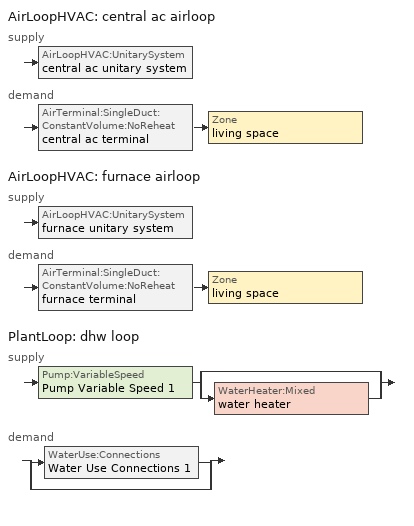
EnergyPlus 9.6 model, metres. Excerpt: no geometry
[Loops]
AirLoopHVAC 'central ac airloop'
 supply: AirLoopHVAC:UnitarySystem 'central ac unitary system'
 demand: AirTerminal:SingleDuct:ConstantVolume:NoReheat 'central ac terminal' > Zone 'living space'
AirLoopHVAC 'furnace airloop'
 supply: AirLoopHVAC:UnitarySystem 'furnace unitary system'
 demand: AirTerminal:SingleDuct:ConstantVolume:NoReheat 'furnace terminal' > Zone 'living space'
PlantLoop 'dhw loop'
 supply: Pump:VariableSpeed 'Pump Variable Speed 1' > split
  | bypass
  | WaterHeater:Mixed 'water heater'
 demand: split
  | WaterUse:Connections 'Water Use Connections 1'
  | bypass
[ZoneControl:Thermostat]
living space Thermostat: Zone or ZoneList=living space; Control Type Schedule=living space Thermostat Schedule; Control 1=living space temperature setpoint; Temperature Difference Between Cutout And Setpoint {deltaC}=0
[ThermostatSetpoint:DualSetpoint]
living space temperature setpoint: Heating Setpoint Temperature Schedule=heating setpoint; Cooling Setpoint Temperature Schedule=cooling setpoint
[AirTerminal:SingleDuct:ConstantVolume:NoReheat] Availability Schedule=Always On Discrete
Name | Maximum Air Flow Rate {m3/s}
central ac terminal | 0.250132
furnace terminal | 0.216624
[Zone equipment]
living space: central ac terminal, furnace terminal
[AirLoopHVAC] Design Return Air Flow Fraction of Supply Air Flow=1
Name | Design Supply Air Flow Rate {m3/s}
central ac airloop | 0.250132
furnace airloop | 0.216624
[Sizing:System] Type of Load to Size On=Sensible; Design Outdoor Air Flow Rate {m3/s}=Autosize; Central Heating Maximum System Air Flow Ratio=0.3; Preheat Design Temperature {C}=7; Preheat Design Humidity Ratio {kgWater/kgDryAir}=0.008; Precool Design Temperature {C}=12.8; Precool Design Humidity Ratio {kgWater/kgDryAir}=0.008; Central Cooling Design Supply Air Temperature {C}=12.8; Central Heating Design Supply Air Temperature {C}=16.7; Type of Zone Sum to Use=NonCoincident; 100% Outdoor Air in Cooling=Yes; 100% Outdoor Air in Heating=Yes; Central Cooling Design Supply Air Humidity Ratio {kgWater/kgDryAir}=0.0085; Central Heating Design Supply Air Humidity Ratio {kgWater/kgDryAir}=0.008; Cooling Supply Air Flow Rate Method=DesignDay; Cooling Supply Air Flow Rate {m3/s}=0; Cooling Supply Air Flow Rate Per Floor Area {m3/s-m2}=0.00996765; Cooling Fraction of Autosized Cooling Supply Air Flow Rate=1; Cooling Supply Air Flow Rate Per Unit Cooling Capacity {m3/s-W}=3.94755e-05; Heating Supply Air Flow Rate Method=DesignDay; Heating Supply Air Flow Rate {m3/s}=0; Heating Supply Air Flow Rate Per Floor Area {m3/s-m2}=0.00996765; Heating Fraction of Autosized Heating Supply Air Flow Rate=1; Heating Fraction of Autosized Cooling Supply Air Flow Rate=1; Heating Supply Air Flow Rate Per Unit Heating Capacity {m3/s-W}=3.15882e-05; System Outdoor Air Method=ZoneSum; Zone Maximum Outdoor Air Fraction=1; Cooling Design Capacity Method=CoolingDesignCapacity; Cooling Design Capacity {W}=Autosize; Cooling Design Capacity Per Floor Area {W/m2}=234.7; Fraction of Autosized Cooling Design Capacity=1; Heating Design Capacity Method=HeatingDesignCapacity; Heating Design Capacity {W}=Autosize; Heating Design Capacity Per Floor Area {W/m2}=157; Fraction of Autosized Heating Design Capacity=1; Central Cooling Capacity Control Method=OnOff; Occupant Diversity=Autosize
central ac airloop; furnace airloop
[AvailabilityManager:Scheduled] Schedule=Always On Discrete
central ac airloop Availability Manager; furnace airloop Availability Manager
[AirLoopHVAC:UnitarySystem] Control Type=Load; Controlling Zone or Thermostat Location=living space; Dehumidification Control Type=None; Availability Schedule=Always On Discrete; Fan Placement=BlowThrough; DX Heating Coil Sizing Ratio=1; Use DOAS DX Cooling Coil=No; Minimum Supply Air Temperature {C}=2; Latent Load Control=SensibleOnlyLoadControl; Cooling Supply Air Flow Rate Method=SupplyAirFlowRate; Heating Supply Air Flow Rate Method=SupplyAirFlowRate; No Load Supply Air Flow Rate {m3/s}=0; Maximum Supply Air Temperature {C}=48.8889; Maximum Outdoor Dry-Bulb Temperature for Supplemental Heater Operation {C}=21; Maximum Cycling Rate {cycles/hr}=2.5; Heat Pump Time Constant {s}=60; Fraction of On-Cycle Power Use=0.01; Heat Pump Fan Delay Time {s}=60; Ancillary On-Cycle Electric Power {W}=0; Ancillary Off-Cycle Electric Power {W}=0
Name | Supply Fan | Supply Air Fan Operating Mode Schedule | Cooling Coil | Cooling Supply Air Flow Rate {m3/s} | Heating Supply Air Flow Rate {m3/s} | Heating Coil
central ac unitary system | central ac supply fan | central ac auto fan schedule | central ac clg coil | 0.250132 | 0
furnace unitary system | furnace supply fan | furnace auto fan schedule |  | 0 | 0.216624 | furnace htg coil
[Fan:SystemModel] Availability Schedule=Always On Discrete; Speed Control Method=Discrete; Electric Power Minimum Flow Rate Fraction=0.2; Design Pressure Rise {Pa}=500; Motor Efficiency=1; Motor In Air Stream Fraction=1; Design Electric Power Consumption {W}=Autosize; Design Power Sizing Method=PowerPerFlow; Electric Power Per Unit Flow Rate {W/(m3/s)}=1228.95; Electric Power Per Unit Flow Rate Per Unit Pressure {W/((m3/s)-Pa)}=1.66667; Fan Total Efficiency=0.7; Motor Loss Radiative Fraction=0; Number of Speeds=1; Speed Flow Fraction 1=1; Speed Electric Power Fraction 1=1
Name | Design Maximum Air Flow Rate {m3/s}
central ac supply fan | 0.250132
furnace supply fan | 0.216624
[Coil:Cooling:DX:SingleSpeed]
central ac clg coil: Availability Schedule=Always On Discrete; Gross Rated Total Cooling Capacity {W}=4981.92; Gross Rated Sensible Heat Ratio=0.740612; Gross Rated Cooling COP {W/W}=4.03878; Rated Air Flow Rate {m3/s}=0.263544; Rated Evaporator Fan Power Per Volume Flow Rate {W/(m3/s)}=773.3; Total Cooling Capacity Function of Temperature Curve=Cool-CAP-fT1; Total Cooling Capacity Function of Flow Fraction Curve=Cool-CAP-fFF1; Energy Input Ratio Function of Temperature Curve=Cool-EIR-fT1; Energy Input Ratio Function of Flow Fraction Curve=Cool-EIR-fFF1; Part Load Fraction Correlation Curve=Cool-PLF-fPLR1; Minimum Outdoor Dry-Bulb Temperature for Compressor Operation {C}=-25; Nominal Time for Condensate Removal to Begin {s}=1000; Ratio of Initial Moisture Evaporation Rate and Steady State Latent Capacity=1.5; Maximum Cycling Rate {cycles/hr}=3; Latent Capacity Time Constant {s}=45; Condenser Type=AirCooled; Evaporative Condenser Effectiveness=0; Evaporative Condenser Air Flow Rate {m3/s}=Autosize; Evaporative Condenser Pump Rated Power Consumption {W}=Autosize; Crankcase Heater Capacity {W}=50; Maximum Outdoor Dry-Bulb Temperature for Crankcase Heater Operation {C}=10; Basin Heater Capacity {W/K}=0; Basin Heater Setpoint Temperature {C}=10
[Coil:Heating:Fuel]
furnace htg coil: Availability Schedule=Always On Discrete; Fuel Type=NaturalGas; Burner Efficiency=0.78; Nominal Capacity {W}=8129.5; Parasitic Electric Load {W}=0; Parasitic Fuel Load {W}=0
[PlantLoop]
dhw loop: Fluid Type=Water; Plant Equipment Operation Scheme=dhw loop Operation Schemes; Maximum Loop Temperature {C}=100; Minimum Loop Temperature {C}=0; Maximum Loop Flow Rate {m3/s}=0.01; Minimum Loop Flow Rate {m3/s}=0; Plant Loop Volume {m3}=0.003; Load Distribution Scheme=Optimal; Plant Loop Demand Calculation Scheme=SingleSetpoint
[Sizing:Plant]
dhw loop: Loop Type=Heating; Design Loop Exit Temperature {C}=52.6667; Loop Design Temperature Difference {deltaC}=5.55556; Sizing Option=NonCoincident; Zone Timesteps in Averaging Window=1; Coincident Sizing Factor Mode=None
[Pump:VariableSpeed]
Pump Variable Speed 1: Design Maximum Flow Rate {m3/s}=0.01; Design Pump Head {Pa}=1; Design Power Consumption {W}=0; Motor Efficiency=1; Fraction of Motor Inefficiencies to Fluid Stream=0; Coefficient 1 of the Part Load Performance Curve=0; Coefficient 2 of the Part Load Performance Curve=1; Coefficient 3 of the Part Load Performance Curve=0; Coefficient 4 of the Part Load Performance Curve=0; Design Minimum Flow Rate {m3/s}=0; Pump Control Type=Intermittent; Skin Loss Radiative Fraction=0.5; Design Power Sizing Method=PowerPerFlowPerPressure; Design Electric Power per Unit Flow Rate {W/(m3/s)}=348701.1; Design Shaft Power per Unit Flow Rate per Unit Head {W/((m3/s)-Pa)}=1.28205; Design Minimum Flow Rate Fraction=0
[WaterHeater:Mixed]
water heater: Tank Volume {m3}=0.136275; Setpoint Temperature Schedule=WH Setpoint Temp; Deadband Temperature Difference {deltaC}=2; Maximum Temperature Limit {C}=99; Heater Control Type=Cycle; Heater Maximum Capacity {W}=5500.06; Heater Minimum Capacity {W}=0; Heater Ignition Minimum Flow Rate {m3/s}=0; Heater Ignition Delay {s}=0; Heater Fuel Type=Electricity; Heater Thermal Efficiency=1; Off Cycle Parasitic Fuel Consumption Rate {W}=0; Off Cycle Parasitic Fuel Type=Electricity; Off Cycle Parasitic Heat Fraction to Tank=0; On Cycle Parasitic Fuel Consumption Rate {W}=0; On Cycle Parasitic Fuel Type=Electricity; On Cycle Parasitic Heat Fraction to Tank=0; Ambient Temperature Indicator=Zone; Ambient Temperature Zone=living space; Off Cycle Loss Coefficient to Ambient Temperature {W/K}=1.16351; Off Cycle Loss Fraction to Zone=1; On Cycle Loss Coefficient to Ambient Temperature {W/K}=1.16351; On Cycle Loss Fraction to Zone=1; Use Side Effectiveness=1; Source Side Effectiveness=1; Use Side Design Flow Rate {m3/s}=Autosize; Source Side Design Flow Rate {m3/s}=Autosize; Indirect Water Heating Recovery Time {hr}=1.5; Source Side Flow Control Mode=IndirectHeatPrimarySetpoint
[WaterHeater:Sizing]
water heater: Design Mode=PeakDraw; Time Storage Can Meet Peak Draw {hr}=0.538503; Time for Tank Recovery {hr}=0; Nominal Tank Volume for Autosizing Plant Connections {m3}=1
[SetpointManager:Scheduled]
Setpoint Manager Scheduled 1: Control Variable=Temperature; Schedule=dhw temp
[WaterUse:Connections]
Water Use Connections 1: Drain Water Heat Exchanger Type=None; Drain Water Heat Exchanger Destination=Plant; Water Use Equipment Name 1=dhw fixtures; Water Use Equipment Name 2=dhw distribution waste; Water Use Equipment Name 3=clothes washer; Water Use Equipment Name 4=dishwasher
[WaterUse:Equipment]
Name | Peak Flow Rate {m3/s} | Flow Rate Fraction Schedule | Target Temperature Schedule
dhw fixtures | 4.0719e-06 | dhw fixtures | mixed water temperature schedule
dhw distribution waste | 1.43499e-06 | dhw fixtures | mixed water temperature schedule
clothes washer | 4.0742e-07 | clothes washer
dishwasher | 5.5308e-07 | dishwasher
[PlantEquipmentOperationSchemes]
dhw loop Operation Schemes: Control Scheme Object Type 1=PlantEquipmentOperation:HeatingLoad; Control Scheme Name 1=dhw loop Heating Operation Scheme; Control Scheme Schedule Name 1=Always On Discrete
[PlantEquipmentOperation:HeatingLoad]
dhw loop Heating Operation Scheme: Load Range Lower Limit 1 {W}=0; Load Range Upper Limit 1 {W}=1000000000; Range Equipment List Name 1=dhw loop Heating Equipment List
[PlantEquipmentList]
dhw loop Heating Equipment List: WaterHeater:Mixed, water heater
[EnergyManagementSystem:GlobalVariable]
central_ac_airloop_Fan_RTF
furnace_airloop_Fan_RTF
[EnergyManagementSystem:InternalVariable] Internal Data Type=Fan Maximum Mass Flow Rate
Name | Internal Data Index Key
central_ac_airloop_max_sup_fan_mfr | central ac supply fan
furnace_airloop_max_sup_fan_mfr | furnace supply fan
[EnergyManagementSystem:Sensor]
Name | Output:Variable or Output:Meter Index Key | Output:Variable or Output:Meter
airflow_tin_s; central_ac_unitary_system_IQ_tin_s | living space | Zone Mean Air Temperature
airflow_tt_s; central_ac_unitary_system_IQ_tt_s | living space | Zone Outdoor Air Drybulb Temperature
airflow_win_s | living space | Zone Air Humidity Ratio
central_ac_airloop_Fan_RTF_s | central ac supply fan | Fan Runtime Fraction
central_ac_clg_coil_s | central ac clg coil | Cooling Coil Electricity Energy
central_ac_supply_fan_s | central ac supply fan | Fan Electricity Energy
clg_load_liv |  | Cooling:EnergyTransfer:Zone:LIVING SPACE
clg_load_tot |  | Cooling:EnergyTransfer
clg_sp_s | cooling setpoint | Schedule Value
cool_season | cooling season schedule | Schedule Value
fixedwindow_shading_coefficient | trans schedule winter=0.85 summer=0.7 | Schedule Value
furnace_airloop_Fan_RTF_s | furnace supply fan | Fan Runtime Fraction
furnace_htg_coil_s | furnace htg coil | Heating Coil NaturalGas Energy
furnace_supply_fan_s | furnace supply fan | Fan Electricity Energy
htg_load_liv |  | Heating:EnergyTransfer:Zone:LIVING SPACE
htg_load_tot |  | Heating:EnergyTransfer
htg_sp_s | heating setpoint | Schedule Value
natural_vent_avail_s | natural vent avail schedule | Schedule Value
out_pb_s |  | Site Outdoor Air Barometric Pressure
out_wt_s |  | Site Outdoor Air Humidity Ratio
site_vw_s |  | Site Wind Speed
water_heater_EC_adjustment_energy_consumption | water heater EC adjustment | Other Equipment Electricity Energy
water_heater_energy | water heater | Water Heater Electricity Rate
water_heater_off_cycle_parasitic | water heater | Water Heater Off Cycle Parasitic Electricity Rate
water_heater_on_cycle_parasitic | water heater | Water Heater On Cycle Parasitic Electricity Rate
[EnergyManagementSystem:Actuator]
Name | Actuated Component Unique | Actuated Component Type | Actuated Component Control Type
central_ac_unitary_system_IQ_cap_act_clg | Cool-CAP-fFF1 | Curve | Curve Result
central_ac_unitary_system_IQ_eir_pow_act_clg | Cool-EIR-fFF1 | Curve | Curve Result
fixedwindow0_actuator | WindowAreaNorth | Surface | View Factor To Ground
fixedwindow1_actuator | WindowAreaSouth | Surface | View Factor To Ground
fixedwindow2_actuator | WindowAreaEast | Surface | View Factor To Ground
fixedwindow3_actuator | WindowAreaWest | Surface | View Factor To Ground
infil_flow_act | infil flow | Zone Infiltration | Air Exchange Flow Rate
mech_vent_house_fan_cfis_act | mech vent house fan cfis | ElectricEquipment | Electricity Rate
mech_vent_house_fan_latent_load_equip_act | mech vent house fan latent load equip | OtherEquipment | Power Level
mech_vent_house_fan_sensible_load_equip_act | mech vent house fan sensible load equip | OtherEquipment | Power Level
natural_vent_flow_act | natural vent flow | Zone Infiltration | Air Exchange Flow Rate
water_heater_ec_adj_act | water heater EC adjustment | OtherEquipment | Power Level
whole_house_fan_act | whole house fan | ElectricEquipment | Electricity Rate
whole_house_fan_flow_act | whole house fan flow | Zone Infiltration | Air Exchange Flow Rate
whole_house_fan_mix_act | whole house fan mix | ZoneMixing | Air Exchange Flow Rate
[EnergyManagementSystem:Program]
central_ac_supply_fan_disaggregate_program: Set central_ac_supply_fan_clg = 0; If central_ac_clg_coil_s > 0; Set central_ac_supply_fan_clg = central_ac_supply_fan_s; EndIf
central_ac_unitary_system_IQ_program: Set F_CH = -0.25; Set a1_AF_Qgr_clg = 0.718664047; Set a2_AF_Qgr_clg = 0.41797409; Set a3_AF_Qgr_clg = -0.136638137; Set a1_AF_EIR_clg = 1.143487507; Set a2_AF_EIR_clg = -0.13943972; Set a3_AF_EIR_clg = -0.004047787; Set a1_CH_Qgr_clg = -0.946; Set a2_CH_Qgr_clg = 0.0493; Set a3_CH_Qgr_clg = -0.00118; Set a4_CH_Qgr_clg = -1.15; Set a1_CH_P_clg = -0.313; Set a2_CH_P_clg = 0.0115; Set a3_CH_P_clg = 0.00266; Set a4_CH_P_clg = -0.116; Set q0_CH_clg = a1_CH_Qgr_clg; Set q1_CH_clg = a2_CH_Qgr_clg*central_ac_unitary_system_IQ_tin_s; Set q2_CH_clg = a3_CH_Qgr_clg*central_ac_unitary_system_IQ_tt_s; Set q3_CH_clg = a4_CH_Qgr_clg*F_CH; Set Y_CH_Q_clg = 1 + ((q0_CH_clg+(q1_CH_clg)+(q2_CH_clg)+(q3_CH_clg))*F_CH); Set p1_CH_clg = a1_CH_P_clg; Set p2_CH_clg = a2_CH_P_clg*central_ac_unitary_system_IQ_tin_s; Set p3_CH_clg = a3_CH_P_clg*central_ac_unitary_system_IQ_tt_s; Set p4_CH_clg = a4_CH_P_clg*F_CH; Set Y_CH_COP_clg = Y_CH_Q_clg/(1 + (p1_CH_clg+(p2_CH_clg)+(p3_CH_clg)+(p4_CH_clg))*F_CH); Set FF_CH = 1.182; Set FF_AF_clg = 1.0 + (-0.051); Set q_AF_CH_clg = (a1_AF_Qgr_clg) + ((a2_AF_Qgr_clg)*FF_CH) + ((a3_AF_Qgr_clg)*FF_CH*FF_CH); Set eir_AF_CH_clg = (a1_AF_EIR_clg) + ((a2_AF_EIR_clg)*FF_CH) + ((a3_AF_EIR_clg)*FF_CH*FF_CH); Set p_CH_Q_clg = Y_CH_Q_clg/q_AF_CH_clg; Set p_CH_COP_clg = Y_CH_COP_clg*eir_AF_CH_clg; Set FF_AF_comb_clg = FF_CH * FF_AF_clg; Set p_AF_Q_clg = (a1_AF_Qgr_clg) + ((a2_AF_Qgr_clg)*FF_AF_comb_clg) + ((a3_AF_Qgr_clg)*FF_AF_comb_clg*FF_AF_comb_clg); Set p_AF_COP_clg = 1.0 / ((a1_AF_EIR_clg) + ((a2_AF_EIR_clg)*FF_AF_comb_clg) + ((a3_AF_EIR_clg)*FF_AF_comb_clg*FF_AF_comb_clg)); Set FF_AF_nodef_clg = FF_AF_clg / (1 + (-0.25)); Set CAP_Cutler_Curve_Pre_clg = (a1_AF_Qgr_clg) + ((a2_AF_Qgr_clg)*FF_AF_nodef_clg) + ((a3_AF_Qgr_clg)*FF_AF_nodef_clg*FF_AF_nodef_clg); Set EIR_Cutler_Curve_Pre_clg = (a1_AF_EIR_clg) + ((a2_AF_EIR_clg)*FF_AF_nodef_clg) + ((a3_AF_EIR_clg)*FF_AF_nodef_clg*FF_AF_nodef_clg); Set CAP_Cutler_Curve_After_clg = p_CH_Q_clg * p_AF_Q_clg; Set EIR_Cutler_Curve_After_clg = (1.0 / (p_CH_COP_clg * p_AF_COP_clg)); Set CAP_IQ_adj_clg = CAP_Cutler_Curve_After_clg / CAP_Cutler_Curve_Pre_clg; Set EIR_IQ_adj_clg = EIR_Cutler_Curve_After_clg / EIR_Cutler_Curve_Pre_clg; Set CAP_c1_clg = 0.718664047; Set CAP_c2_clg = 0.41797409; Set CAP_c3_clg = -0.136638137; Set EIR_c1_clg = 1.143487507; Set EIR_c2_clg = -0.13943972; Set EIR_c3_clg = -0.004047787; Set cap_curve_v_pre_clg = (CAP_c1_clg) + ((CAP_c2_clg)*FF_AF_nodef_clg) + ((CAP_c3_clg)*FF_AF_nodef_clg*FF_AF_nodef_clg); Set eir_curve_v_pre_clg = (EIR_c1_clg) + ((EIR_c2_clg)*FF_AF_nodef_clg) + ((EIR_c3_clg)*FF_AF_nodef_clg*FF_AF_nodef_clg); Set central_ac_unitary_system_IQ_cap_act_clg = cap_curve_v_pre_clg * CAP_IQ_adj_clg; Set central_ac_unitary_system_IQ_eir_pow_act_clg = eir_curve_v_pre_clg * EIR_IQ_adj_clg; If central_ac_unitary_system_IQ_cap_act_clg < 0.0; Set central_ac_unitary_system_IQ_cap_act_clg = 1.0; EndIf; If central_ac_unitary_system_IQ_eir_pow_act_clg < 0.0; Set central_ac_unitary_system_IQ_eir_pow_act_clg = 1.0; EndIf
fixedwindow_view_factor_to_ground_program: Set fixedwindow0_actuator = 0.5*fixedwindow_shading_coefficient; Set fixedwindow1_actuator = 0.5*fixedwindow_shading_coefficient; Set fixedwindow2_actuator = 0.5*fixedwindow_shading_coefficient; Set fixedwindow3_actuator = 0.5*fixedwindow_shading_coefficient
furnace_supply_fan_disaggregate_program: Set furnace_supply_fan_primary_htg = 0; If furnace_htg_coil_s > 0; Set furnace_supply_fan_primary_htg = furnace_supply_fan_s; EndIf
infil_program: Set p_m = 0.14; Set p_s = 0.22; Set s_m = 270; Set s_s = 370; Set z_m = 9.99744; Set z_s = 5.1816; Set f_t = (((s_m/z_m)^p_m)*((z_s/s_s)^p_s)); Set Tdiff = airflow_tin_s-airflow_tt_s; Set dT = @Abs Tdiff; Set c = 0.0411; Set Cs = 0.0803; Set Cw = 0.09; Set n = 0.65; Set sft = (f_t*0.5); Set temp1 = ((c*Cw)*((sft*site_vw_s)^(2*n)))^2; Set Qinf = (((c*Cs*(dT^n))^2)+temp1)^0.5; Set Qinf = (@Max Qinf 0); Set mech_vent_house_fan_sensible_load_equip_act = 0.0; Set mech_vent_house_fan_latent_load_equip_act = 0.0; Set OASupInPb = out_pb_s; Set OASupInTemp = airflow_tt_s; Set OASupInW = out_wt_s; Set OASupRho = (@RhoAirFnPbTdbW OASupInPb OASupInTemp OASupInW); Set OASupCp = (@CpAirFnW OASupInW); Set OASupInEnth = (@HFnTdbW OASupInTemp OASupInW); Set ZoneTemp = airflow_tin_s; Set ZoneW = airflow_win_s; Set ZoneCp = (@CpAirFnW ZoneW); Set ZoneAirEnth = (@HFnTdbW ZoneTemp ZoneW); Set mech_vent_house_fan_cfis_act = 0.0; Set QWHV_cfis_oa = 0.0; Set Qrange = 0; Set Qbath = 0; Set Qdryer = 0; Set QWHV_sup = 0.0; Set QWHV_exh = 0.0; Set QWHV_bal_erv_hrv = 0.0283; Set Qexhaust = Qrange + Qbath + Qdryer + QWHV_exh + QWHV_bal_erv_hrv; Set Qsupply = QWHV_sup + QWHV_bal_erv_hrv + QWHV_cfis_oa; Set Qfan = (@Max Qexhaust Qsupply); If Qfan > 0; Set Qavg = ((Qexhaust + Qsupply) / 2.0); If ((@Abs (Qexhaust - Qavg)) / Qavg) <= 0.1; Set phi = 1; Else; Set phi = (Qinf / (Qinf + Qfan)); EndIf; Set Qinf_adj = phi * Qinf; Else; Set Qinf_adj = Qinf; EndIf; Set infil_flow_act = Qinf_adj; Set Qload = Qfan; Set Qload = Qload - 0.0; Set Effectiveness_Sens = 0.0; Set Effectiveness_Lat = 0.0; Set Fan_MFR = Qload * OASupRho; Set ZoneInEnth = OASupInEnth; Set ZoneInTemp = OASupInTemp; Set FanTotalToLv = Fan_MFR * (ZoneInEnth - ZoneAirEnth); Set FanSensToLv = Fan_MFR * ZoneCp * (ZoneInTemp - ZoneTemp); Set FanLatToLv = FanTotalToLv - FanSensToLv; Set mech_vent_house_fan_sensible_load_equip_act = mech_vent_house_fan_sensible_load_equip_act + FanSensToLv; Set mech_vent_house_fan_latent_load_equip_act = mech_vent_house_fan_latent_load_equip_act + FanLatToLv
natural_vent_program: Set Tin = airflow_tin_s; Set Tout = airflow_tt_s; Set Wout = out_wt_s; Set Pbar = out_pb_s; Set Phiout = (@RhFnTdbWPb Tout Wout Pbar); Set MaxHR = 0.0115; Set MaxRH = 0.7; Set Tnvsp = (htg_sp_s + clg_sp_s) / 2; Set NVavail = natural_vent_avail_s; Set ClgSsnAvail = cool_season; If (Wout < MaxHR) && (Phiout < MaxRH) && (Tin > Tout) && (Tin > Tnvsp) && (ClgSsnAvail > 0); Set WHF_Flow = 0; Set Adj = (Tin-Tnvsp)/(Tin-Tout); Set Adj = (@Min Adj 1); Set Adj = (@Max Adj 0); If (WHF_Flow > 0); Set natural_vent_flow_act = 0; Set whole_house_fan_flow_act = WHF_Flow*Adj; Set whole_house_fan_mix_act = WHF_Flow*Adj; Set WHF_W = 0; Set whole_house_fan_act = WHF_W*Adj; ElseIf (NVavail > 0); Set NVArea = 16133.913538560002; Set Cs = 0.00019046418327605956; Set Cw = 8.97707065726015e-05; Set Tdiff = Tin-Tout; Set dT = (@Abs Tdiff); Set Vwind = site_vw_s; Set SGNV = NVArea*Adj*((((Cs*dT)+(Cw*(Vwind^2)))^0.5)/1000); Set MaxNV = 3.2092426137600008; Set natural_vent_flow_act = (@Min SGNV MaxNV); Set whole_house_fan_flow_act = 0; Set whole_house_fan_mix_act = 0; Set whole_house_fan_act = 0; EndIf; Else; Set natural_vent_flow_act = 0; Set whole_house_fan_flow_act = 0; Set whole_house_fan_mix_act = 0; Set whole_house_fan_act = 0; EndIf
total_loads_program: Set loads_htg_tot = 0; Set loads_clg_tot = 0; If htg_load_liv > 0; Set loads_htg_tot = htg_load_tot - clg_load_tot; ElseIf clg_load_liv > 0; Set loads_clg_tot = clg_load_tot - htg_load_tot; EndIf
water_heater_EC_adj: Set dhw_e_cons = water_heater_energy + water_heater_on_cycle_parasitic + water_heater_off_cycle_parasitic; Set water_heater_ec_adj_act = -5.4270866578498556e-08 * dhw_e_cons
[EnergyManagementSystem:ProgramCallingManager]
central ac supply fan disaggregate program calling manager: EndOfSystemTimestepBeforeHVACReporting; central_ac_supply_fan_disaggregate_program
central ac unitary system IQ program manager: BeginTimestepBeforePredictor; central_ac_unitary_system_IQ_program
fixedwindow_view_factor_to_ground_program calling manager: BeginZoneTimestepAfterInitHeatBalance; fixedwindow_view_factor_to_ground_program
furnace supply fan disaggregate program calling manager: EndOfSystemTimestepBeforeHVACReporting; furnace_supply_fan_disaggregate_program
infil_program calling manager: BeginTimestepBeforePredictor; infil_program
natural_vent_program calling manager: BeginTimestepBeforePredictor; natural_vent_program
total_loads_program calling manager: EndOfZoneTimestepAfterZoneReporting; total_loads_program
water heater EC_adj ProgramManager: EndOfSystemTimestepBeforeHVACReporting; water_heater_EC_adj
[EnergyManagementSystem:OutputVariable] Type of Data in Variable=Summed; Units=J
Name | EMS Variable | Update Frequency | EMS Program or Subroutine
central ac supply fan clg disaggregate | central_ac_supply_fan_clg | SystemTimestep | central_ac_supply_fan_disaggregate_program
furnace supply fan htg primary disaggregate | furnace_supply_fan_primary_htg | SystemTimestep | furnace_supply_fan_disaggregate_program
water heater EC adjustment outvar | water_heater_EC_adjustment_energy_consumption | SystemTimestep | water_heater_EC_adj
loads_htg_tot_peakload_outvar; loads_htg_tot_annual_outvar | loads_htg_tot | ZoneTimestep | total_loads_program
loads_clg_tot_peakload_outvar; loads_clg_tot_annual_outvar | loads_clg_tot | ZoneTimestep | total_loads_program
[Schedule:Constant]
Name | Hourly Value
Always On Discrete | 1
central ac auto fan schedule; furnace auto fan schedule | 0
dhw temp; WH Setpoint Temp | 52.6667
mixed water temperature schedule | 40.5556
[Schedule:Day:Interval]
clothes washer allday1; clothes washer allday12: No, 01:00, 0.103525, 02:00, 0.0805193, 04:00, 0.046011, 05:00, 0.0805193, 06:00, 0.12653, 07:00, 0.253061, 08:00, 0.563635, 09:00, 0.839701, 10:00, 0.989237, 11:00, 0.966231, 12:00, 0.862707, 13:00, 0.770684, 14:00, 0.690165, 15:00, 0.563635, 16:00, 0.598143, 17:00, 0.575138, 21:00, 0.563635, 22:00, 0.540629, 23:00, 0.368088, 24:00, 0.195547
clothes washer allday2: No, 01:00, 0.102603, 02:00, 0.0798025, 04:00, 0.0456014, 05:00, 0.0798025, 06:00, 0.125404, 07:00, 0.250808, 08:00, 0.558617, 09:00, 0.832226, 10:00, 0.980431, 11:00, 0.95763, 12:00, 0.855027, 13:00, 0.763824, 14:00, 0.684021, 15:00, 0.558617, 16:00, 0.592818, 17:00, 0.570018, 21:00, 0.558617, 22:00, 0.535817, 23:00, 0.364811, 24:00, 0.193806
clothes washer allday3; clothes washer allday5: No, 01:00, 0.104651, 02:00, 0.0813953, 04:00, 0.0465116, 05:00, 0.0813953, 06:00, 0.127907, 07:00, 0.255814, 08:00, 0.569767, 09:00, 0.848837, 10:00, 1, 11:00, 0.976744, 12:00, 0.872093, 13:00, 0.77907, 14:00, 0.697674, 15:00, 0.569767, 16:00, 0.604651, 17:00, 0.581395, 21:00, 0.569767, 22:00, 0.546512, 23:00, 0.372093, 24:00, 0.197674
clothes washer allday4: No, 01:00, 0.104446, 02:00, 0.0812361, 04:00, 0.0464206, 05:00, 0.0812361, 06:00, 0.127657, 07:00, 0.255313, 08:00, 0.568652, 09:00, 0.847176, 10:00, 0.998043, 11:00, 0.974833, 12:00, 0.870386, 13:00, 0.777545, 14:00, 0.696309, 15:00, 0.568652, 16:00, 0.603468, 17:00, 0.580258, 21:00, 0.568652, 22:00, 0.545442, 23:00, 0.371365, 24:00, 0.197288
clothes washer allday6; clothes washer allday9: No, 01:00, 0.101989, 02:00, 0.0793246, 04:00, 0.0453284, 05:00, 0.0793246, 06:00, 0.124653, 07:00, 0.249306, 08:00, 0.555272, 09:00, 0.827243, 10:00, 0.97456, 11:00, 0.951896, 12:00, 0.849907, 13:00, 0.75925, 14:00, 0.679925, 15:00, 0.555272, 16:00, 0.589269, 17:00, 0.566604, 21:00, 0.555272, 22:00, 0.532608, 23:00, 0.362627, 24:00, 0.192646
clothes washer allday7: No, 01:00, 0.102296, 02:00, 0.0795636, 04:00, 0.0454649, 05:00, 0.0795636, 06:00, 0.125028, 07:00, 0.250057, 08:00, 0.556945, 09:00, 0.829734, 10:00, 0.977495, 11:00, 0.954763, 12:00, 0.852467, 13:00, 0.761537, 14:00, 0.681973, 15:00, 0.556945, 16:00, 0.591044, 17:00, 0.568311, 21:00, 0.556945, 22:00, 0.534212, 23:00, 0.363719, 24:00, 0.193226
clothes washer allday10: No, 01:00, 0.0987121, 02:00, 0.076776, 04:00, 0.043872, 05:00, 0.076776, 06:00, 0.120648, 07:00, 0.241296, 08:00, 0.537432, 09:00, 0.800664, 10:00, 0.943249, 11:00, 0.921313, 12:00, 0.8226, 13:00, 0.734856, 14:00, 0.65808, 15:00, 0.537432, 16:00, 0.570336, 17:00, 0.5484, 21:00, 0.537432, 22:00, 0.515496, 23:00, 0.350976, 24:00, 0.186456
clothes washer allday11: No, 01:00, 0.0982001, 02:00, 0.0763778, 04:00, 0.0436445, 05:00, 0.0763778, 06:00, 0.120022, 07:00, 0.240045, 08:00, 0.534645, 09:00, 0.796512, 10:00, 0.938356, 11:00, 0.916534, 12:00, 0.818334, 13:00, 0.731045, 14:00, 0.654667, 15:00, 0.534645, 16:00, 0.567378, 17:00, 0.545556, 21:00, 0.534645, 22:00, 0.512823, 23:00, 0.349156, 24:00, 0.185489
Schedule Day 6; Schedule Day 8; Schedule Day 11; Schedule Day 1; Schedule Day 2; cooling season schedule allday1; cooling season schedule allday11; Schedule Day 16; Schedule Day 3; Schedule Day 4: No, 24:00, 0
dishwasher allday1; dishwasher allday12: No, 01:00, 0.135135, 02:00, 0.0630631, 03:00, 0.045045, 05:00, 0.027027, 06:00, 0.0900901, 07:00, 0.18018, 08:00, 0.279279, 09:00, 0.522523, 10:00, 0.585586, 11:00, 0.504505, 12:00, 0.432432, 13:00, 0.369369, 14:00, 0.414414, 15:00, 0.324324, 17:00, 0.342342, 18:00, 0.441441, 19:00, 0.783784, 20:00, 1, 21:00, 0.810811, 22:00, 0.603604, 23:00, 0.396396, 24:00, 0.279279
dishwasher allday3; dishwasher allday5: No, 01:00, 0.122077, 02:00, 0.0569695, 03:00, 0.0406925, 05:00, 0.0244155, 06:00, 0.0813849, 07:00, 0.16277, 08:00, 0.252293, 09:00, 0.472033, 10:00, 0.529002, 11:00, 0.455756, 12:00, 0.390648, 13:00, 0.333678, 14:00, 0.374371, 15:00, 0.292986, 17:00, 0.309263, 18:00, 0.398786, 19:00, 0.708049, 20:00, 0.903373, 21:00, 0.732464, 22:00, 0.545279, 23:00, 0.358094, 24:00, 0.252293
dishwasher allday4: No, 01:00, 0.121585, 02:00, 0.0567395, 03:00, 0.0405282, 05:00, 0.0243169, 06:00, 0.0810564, 07:00, 0.162113, 08:00, 0.251275, 09:00, 0.470127, 10:00, 0.526867, 11:00, 0.453916, 12:00, 0.389071, 13:00, 0.332331, 14:00, 0.37286, 15:00, 0.291803, 17:00, 0.308014, 18:00, 0.397177, 19:00, 0.705191, 20:00, 0.899727, 21:00, 0.729508, 22:00, 0.543078, 23:00, 0.356648, 24:00, 0.251275
dishwasher allday6; dishwasher allday9: No, 01:00, 0.109636, 02:00, 0.0511633, 03:00, 0.0365452, 05:00, 0.0219271, 06:00, 0.0730904, 07:00, 0.146181, 08:00, 0.22658, 09:00, 0.423924, 10:00, 0.475088, 11:00, 0.409306, 12:00, 0.350834, 13:00, 0.299671, 14:00, 0.336216, 15:00, 0.263125, 17:00, 0.277744, 18:00, 0.358143, 19:00, 0.635887, 20:00, 0.811304, 21:00, 0.657814, 22:00, 0.489706, 23:00, 0.321598, 24:00, 0.22658
dishwasher allday7: No, 01:00, 0.110375, 02:00, 0.0515082, 03:00, 0.0367916, 05:00, 0.0220749, 06:00, 0.0735832, 07:00, 0.147166, 08:00, 0.228108, 09:00, 0.426782, 10:00, 0.478291, 11:00, 0.412066, 12:00, 0.353199, 13:00, 0.301691, 14:00, 0.338483, 15:00, 0.264899, 17:00, 0.279616, 18:00, 0.360557, 19:00, 0.640173, 20:00, 0.816773, 21:00, 0.662248, 22:00, 0.493007, 23:00, 0.323766, 24:00, 0.228108
dishwasher allday10: No, 01:00, 0.133657, 02:00, 0.0623732, 03:00, 0.0445523, 05:00, 0.0267314, 06:00, 0.0891046, 07:00, 0.178209, 08:00, 0.276224, 09:00, 0.516807, 10:00, 0.57918, 11:00, 0.498986, 12:00, 0.427702, 13:00, 0.365329, 14:00, 0.409881, 15:00, 0.320777, 17:00, 0.338597, 18:00, 0.436613, 19:00, 0.77521, 20:00, 0.989061, 21:00, 0.801941, 22:00, 0.597001, 23:00, 0.39206, 24:00, 0.276224
dhw fixtures allday1: No, 01:00, 0.137931, 02:00, 0.0689655, 03:00, 0.045977, 04:00, 0.0574713, 05:00, 0.114943, 06:00, 0.390805, 07:00, 0.896552, 08:00, 1, 09:00, 0.91954, 10:00, 0.770115, 11:00, 0.643678, 12:00, 0.54023, 13:00, 0.45977, 14:00, 0.402299, 15:00, 0.37931, 16:00, 0.356322, 17:00, 0.448276, 18:00, 0.586207, 20:00, 0.689655, 21:00, 0.632184, 22:00, 0.551724, 23:00, 0.436782, 24:00, 0.298851
heating setpoint allday1: No, 24:00, 20
cooling setpoint allday1: No, 24:00, 25.5556
cooling season schedule allday5; natural vent avail schedule day: No, 24:00, 1
trans schedule winter=0.85 summer=0.7 allday1; trans schedule winter=0.85 summer=0.7 allday11: No, 24:00, 0.85
trans schedule winter=0.85 summer=0.7 allday5: No, 24:00, 0.7
[Schedule:Week:Daily]
clothes washer Week Rule - Jan1-Jan27: clothes washer allday1, clothes washer allday1, clothes washer allday1, clothes washer allday1, clothes washer allday1, clothes washer allday1, clothes washer allday1, Schedule Day 6, Schedule Day 6, Schedule Day 6, Schedule Day 6, Schedule Day 6
clothes washer Week Rule - Jan28-Feb3: clothes washer allday1, clothes washer allday1, clothes washer allday1, clothes washer allday1, clothes washer allday2, clothes washer allday2, clothes washer allday2, Schedule Day 6, Schedule Day 6, Schedule Day 6, Schedule Day 6, Schedule Day 6
clothes washer Week Rule - Feb4-Feb24: clothes washer allday2, clothes washer allday2, clothes washer allday2, clothes washer allday2, clothes washer allday2, clothes washer allday2, clothes washer allday2, Schedule Day 6, Schedule Day 6, Schedule Day 6, Schedule Day 6, Schedule Day 6
clothes washer Week Rule - Feb25-Mar3: clothes washer allday2, clothes washer allday2, clothes washer allday2, clothes washer allday2, clothes washer allday3, clothes washer allday3, clothes washer allday3, Schedule Day 6, Schedule Day 6, Schedule Day 6, Schedule Day 6, Schedule Day 6
clothes washer Week Rule - Mar4-Mar31: clothes washer allday3, clothes washer allday3, clothes washer allday3, clothes washer allday3, clothes washer allday3, clothes washer allday3, clothes washer allday3, Schedule Day 6, Schedule Day 6, Schedule Day 6, Schedule Day 6, Schedule Day 6
clothes washer Week Rule - Apr1-Apr28: clothes washer allday4, clothes washer allday4, clothes washer allday4, clothes washer allday4, clothes washer allday4, clothes washer allday4, clothes washer allday4, Schedule Day 6, Schedule Day 6, Schedule Day 6, Schedule Day 6, Schedule Day 6
clothes washer Week Rule - Apr29-May5: clothes washer allday4, clothes washer allday4, clothes washer allday5, clothes washer allday5, clothes washer allday5, clothes washer allday5, clothes washer allday5, Schedule Day 6, Schedule Day 6, Schedule Day 6, Schedule Day 6, Schedule Day 6
clothes washer Week Rule - May6-May26: clothes washer allday5, clothes washer allday5, clothes washer allday5, clothes washer allday5, clothes washer allday5, clothes washer allday5, clothes washer allday5, Schedule Day 6, Schedule Day 6, Schedule Day 6, Schedule Day 6, Schedule Day 6
clothes washer Week Rule - May27-Jun2: clothes washer allday5, clothes washer allday5, clothes washer allday5, clothes washer allday5, clothes washer allday5, clothes washer allday6, clothes washer allday6, Schedule Day 6, Schedule Day 6, Schedule Day 6, Schedule Day 6, Schedule Day 6
clothes washer Week Rule - Jun3-Jun30: clothes washer allday6, clothes washer allday6, clothes washer allday6, clothes washer allday6, clothes washer allday6, clothes washer allday6, clothes washer allday6, Schedule Day 6, Schedule Day 6, Schedule Day 6, Schedule Day 6, Schedule Day 6
clothes washer Week Rule - Jul1-Aug25: clothes washer allday7, clothes washer allday7, clothes washer allday7, clothes washer allday7, clothes washer allday7, clothes washer allday7, clothes washer allday7, Schedule Day 6, Schedule Day 6, Schedule Day 6, Schedule Day 6, Schedule Day 6
clothes washer Week Rule - Aug26-Sep1: clothes washer allday7, clothes washer allday7, clothes washer allday7, clothes washer allday7, clothes washer allday7, clothes washer allday7, clothes washer allday9, Schedule Day 6, Schedule Day 6, Schedule Day 6, Schedule Day 6, Schedule Day 6
clothes washer Week Rule - Sep2-Sep29: clothes washer allday9, clothes washer allday9, clothes washer allday9, clothes washer allday9, clothes washer allday9, clothes washer allday9, clothes washer allday9, Schedule Day 6, Schedule Day 6, Schedule Day 6, Schedule Day 6, Schedule Day 6
clothes washer Week Rule - Sep30-Oct6: clothes washer allday9, clothes washer allday10, clothes washer allday10, clothes washer allday10, clothes washer allday10, clothes washer allday10, clothes washer allday10, Schedule Day 6, Schedule Day 6, Schedule Day 6, Schedule Day 6, Schedule Day 6
clothes washer Week Rule - Oct7-Oct27: clothes washer allday10, clothes washer allday10, clothes washer allday10, clothes washer allday10, clothes washer allday10, clothes washer allday10, clothes washer allday10, Schedule Day 6, Schedule Day 6, Schedule Day 6, Schedule Day 6, Schedule Day 6
clothes washer Week Rule - Oct28-Nov3: clothes washer allday10, clothes washer allday10, clothes washer allday10, clothes washer allday10, clothes washer allday11, clothes washer allday11, clothes washer allday11, Schedule Day 6, Schedule Day 6, Schedule Day 6, Schedule Day 6, Schedule Day 6
clothes washer Week Rule - Nov4-Nov24: clothes washer allday11, clothes washer allday11, clothes washer allday11, clothes washer allday11, clothes washer allday11, clothes washer allday11, clothes washer allday11, Schedule Day 6, Schedule Day 6, Schedule Day 6, Schedule Day 6, Schedule Day 6
clothes washer Week Rule - Nov25-Dec1: clothes washer allday11, clothes washer allday11, clothes washer allday11, clothes washer allday11, clothes washer allday11, clothes washer allday11, clothes washer allday12, Schedule Day 6, Schedule Day 6, Schedule Day 6, Schedule Day 6, Schedule Day 6
clothes washer Week Rule - Dec2-Dec31: clothes washer allday12, clothes washer allday12, clothes washer allday12, clothes washer allday12, clothes washer allday12, clothes washer allday12, clothes washer allday12, Schedule Day 6, Schedule Day 6, Schedule Day 6, Schedule Day 6, Schedule Day 6
dishwasher Week Rule - Jan1-Feb24: dishwasher allday1, dishwasher allday1, dishwasher allday1, dishwasher allday1, dishwasher allday1, dishwasher allday1, dishwasher allday1, Schedule Day 8, Schedule Day 8, Schedule Day 8, Schedule Day 8, Schedule Day 8
dishwasher Week Rule - Feb25-Mar3: dishwasher allday1, dishwasher allday1, dishwasher allday1, dishwasher allday1, dishwasher allday3, dishwasher allday3, dishwasher allday3, Schedule Day 8, Schedule Day 8, Schedule Day 8, Schedule Day 8, Schedule Day 8
dishwasher Week Rule - Mar4-Mar31: dishwasher allday3, dishwasher allday3, dishwasher allday3, dishwasher allday3, dishwasher allday3, dishwasher allday3, dishwasher allday3, Schedule Day 8, Schedule Day 8, Schedule Day 8, Schedule Day 8, Schedule Day 8
dishwasher Week Rule - Apr1-Apr28: dishwasher allday4, dishwasher allday4, dishwasher allday4, dishwasher allday4, dishwasher allday4, dishwasher allday4, dishwasher allday4, Schedule Day 8, Schedule Day 8, Schedule Day 8, Schedule Day 8, Schedule Day 8
dishwasher Week Rule - Apr29-May5: dishwasher allday4, dishwasher allday4, dishwasher allday5, dishwasher allday5, dishwasher allday5, dishwasher allday5, dishwasher allday5, Schedule Day 8, Schedule Day 8, Schedule Day 8, Schedule Day 8, Schedule Day 8
dishwasher Week Rule - May6-May26: dishwasher allday5, dishwasher allday5, dishwasher allday5, dishwasher allday5, dishwasher allday5, dishwasher allday5, dishwasher allday5, Schedule Day 8, Schedule Day 8, Schedule Day 8, Schedule Day 8, Schedule Day 8
dishwasher Week Rule - May27-Jun2: dishwasher allday5, dishwasher allday5, dishwasher allday5, dishwasher allday5, dishwasher allday5, dishwasher allday6, dishwasher allday6, Schedule Day 8, Schedule Day 8, Schedule Day 8, Schedule Day 8, Schedule Day 8
dishwasher Week Rule - Jun3-Jun30: dishwasher allday6, dishwasher allday6, dishwasher allday6, dishwasher allday6, dishwasher allday6, dishwasher allday6, dishwasher allday6, Schedule Day 8, Schedule Day 8, Schedule Day 8, Schedule Day 8, Schedule Day 8
dishwasher Week Rule - Jul1-Aug25: dishwasher allday7, dishwasher allday7, dishwasher allday7, dishwasher allday7, dishwasher allday7, dishwasher allday7, dishwasher allday7, Schedule Day 8, Schedule Day 8, Schedule Day 8, Schedule Day 8, Schedule Day 8
dishwasher Week Rule - Aug26-Sep1: dishwasher allday7, dishwasher allday7, dishwasher allday7, dishwasher allday7, dishwasher allday7, dishwasher allday7, dishwasher allday9, Schedule Day 8, Schedule Day 8, Schedule Day 8, Schedule Day 8, Schedule Day 8
dishwasher Week Rule - Sep2-Sep29: dishwasher allday9, dishwasher allday9, dishwasher allday9, dishwasher allday9, dishwasher allday9, dishwasher allday9, dishwasher allday9, Schedule Day 8, Schedule Day 8, Schedule Day 8, Schedule Day 8, Schedule Day 8
dishwasher Week Rule - Sep30-Oct6: dishwasher allday9, dishwasher allday10, dishwasher allday10, dishwasher allday10, dishwasher allday10, dishwasher allday10, dishwasher allday10, Schedule Day 8, Schedule Day 8, Schedule Day 8, Schedule Day 8, Schedule Day 8
dishwasher Week Rule - Oct7-Nov24: dishwasher allday10, dishwasher allday10, dishwasher allday10, dishwasher allday10, dishwasher allday10, dishwasher allday10, dishwasher allday10, Schedule Day 8, Schedule Day 8, Schedule Day 8, Schedule Day 8, Schedule Day 8
dishwasher Week Rule - Nov25-Dec1: dishwasher allday10, dishwasher allday10, dishwasher allday10, dishwasher allday10, dishwasher allday10, dishwasher allday10, dishwasher allday12, Schedule Day 8, Schedule Day 8, Schedule Day 8, Schedule Day 8, Schedule Day 8
dishwasher Week Rule - Dec2-Dec31: dishwasher allday12, dishwasher allday12, dishwasher allday12, dishwasher allday12, dishwasher allday12, dishwasher allday12, dishwasher allday12, Schedule Day 8, Schedule Day 8, Schedule Day 8, Schedule Day 8, Schedule Day 8
dhw fixtures Week Rule - Jan1-Dec31: dhw fixtures allday1, dhw fixtures allday1, dhw fixtures allday1, dhw fixtures allday1, dhw fixtures allday1, dhw fixtures allday1, dhw fixtures allday1, Schedule Day 11, Schedule Day 11, Schedule Day 11, Schedule Day 11, Schedule Day 11
heating setpoint Week Rule - Jan1-Dec31: heating setpoint allday1, heating setpoint allday1, heating setpoint allday1, heating setpoint allday1, heating setpoint allday1, heating setpoint allday1, heating setpoint allday1, Schedule Day 1, Schedule Day 1, Schedule Day 1, Schedule Day 1, Schedule Day 1
cooling setpoint Week Rule - Jan1-Dec31: cooling setpoint allday1, cooling setpoint allday1, cooling setpoint allday1, cooling setpoint allday1, cooling setpoint allday1, cooling setpoint allday1, cooling setpoint allday1, Schedule Day 2, Schedule Day 2, Schedule Day 2, Schedule Day 2, Schedule Day 2
cooling season schedule Week Rule - Jan1-Apr28: cooling season schedule allday1, cooling season schedule allday1, cooling season schedule allday1, cooling season schedule allday1, cooling season schedule allday1, cooling season schedule allday1, cooling season schedule allday1, Schedule Day 3, Schedule Day 3, Schedule Day 3, Schedule Day 3, Schedule Day 3
cooling season schedule Week Rule - Apr29-May5: cooling season schedule allday1, cooling season schedule allday1, cooling season schedule allday5, cooling season schedule allday5, cooling season schedule allday5, cooling season schedule allday5, cooling season schedule allday5, Schedule Day 3, Schedule Day 3, Schedule Day 3, Schedule Day 3, Schedule Day 3
cooling season schedule Week Rule - May6-Oct27: cooling season schedule allday5, cooling season schedule allday5, cooling season schedule allday5, cooling season schedule allday5, cooling season schedule allday5, cooling season schedule allday5, cooling season schedule allday5, Schedule Day 3, Schedule Day 3, Schedule Day 3, Schedule Day 3, Schedule Day 3
cooling season schedule Week Rule - Oct28-Nov3: cooling season schedule allday5, cooling season schedule allday5, cooling season schedule allday5, cooling season schedule allday5, cooling season schedule allday11, cooling season schedule allday11, cooling season schedule allday11, Schedule Day 3, Schedule Day 3, Schedule Day 3, Schedule Day 3, Schedule Day 3
cooling season schedule Week Rule - Nov4-Dec31: cooling season schedule allday11, cooling season schedule allday11, cooling season schedule allday11, cooling season schedule allday11, cooling season schedule allday11, cooling season schedule allday11, cooling season schedule allday11, Schedule Day 3, Schedule Day 3, Schedule Day 3, Schedule Day 3, Schedule Day 3
natural vent avail schedule Week Rule - Jan1-Dec31: natural vent avail schedule day, natural vent avail schedule day, natural vent avail schedule day, natural vent avail schedule day, natural vent avail schedule day, natural vent avail schedule day, natural vent avail schedule day, Schedule Day 16, Schedule Day 16, Schedule Day 16, Schedule Day 16, Schedule Day 16
trans schedule winter=0.85 summer=0.7 Week Rule - Jan1-Apr28: trans schedule winter=0.85 summer=0.7 allday1, trans schedule winter=0.85 summer=0.7 allday1, trans schedule winter=0.85 summer=0.7 allday1, trans schedule winter=0.85 summer=0.7 allday1, trans schedule winter=0.85 summer=0.7 allday1, trans schedule winter=0.85 summer=0.7 allday1, trans schedule winter=0.85 summer=0.7 allday1, Schedule Day 4, Schedule Day 4, Schedule Day 4, Schedule Day 4, Schedule Day 4
trans schedule winter=0.85 summer=0.7 Week Rule - Apr29-May5: trans schedule winter=0.85 summer=0.7 allday1, trans schedule winter=0.85 summer=0.7 allday1, trans schedule winter=0.85 summer=0.7 allday5, trans schedule winter=0.85 summer=0.7 allday5, trans schedule winter=0.85 summer=0.7 allday5, trans schedule winter=0.85 summer=0.7 allday5, trans schedule winter=0.85 summer=0.7 allday5, Schedule Day 4, Schedule Day 4, Schedule Day 4, Schedule Day 4, Schedule Day 4
trans schedule winter=0.85 summer=0.7 Week Rule - May6-Oct27: trans schedule winter=0.85 summer=0.7 allday5, trans schedule winter=0.85 summer=0.7 allday5, trans schedule winter=0.85 summer=0.7 allday5, trans schedule winter=0.85 summer=0.7 allday5, trans schedule winter=0.85 summer=0.7 allday5, trans schedule winter=0.85 summer=0.7 allday5, trans schedule winter=0.85 summer=0.7 allday5, Schedule Day 4, Schedule Day 4, Schedule Day 4, Schedule Day 4, Schedule Day 4
trans schedule winter=0.85 summer=0.7 Week Rule - Oct28-Nov3: trans schedule winter=0.85 summer=0.7 allday5, trans schedule winter=0.85 summer=0.7 allday5, trans schedule winter=0.85 summer=0.7 allday5, trans schedule winter=0.85 summer=0.7 allday5, trans schedule winter=0.85 summer=0.7 allday11, trans schedule winter=0.85 summer=0.7 allday11, trans schedule winter=0.85 summer=0.7 allday11, Schedule Day 4, Schedule Day 4, Schedule Day 4, Schedule Day 4, Schedule Day 4
trans schedule winter=0.85 summer=0.7 Week Rule - Nov4-Dec31: trans schedule winter=0.85 summer=0.7 allday11, trans schedule winter=0.85 summer=0.7 allday11, trans schedule winter=0.85 summer=0.7 allday11, trans schedule winter=0.85 summer=0.7 allday11, trans schedule winter=0.85 summer=0.7 allday11, trans schedule winter=0.85 summer=0.7 allday11, trans schedule winter=0.85 summer=0.7 allday11, Schedule Day 4, Schedule Day 4, Schedule Day 4, Schedule Day 4, Schedule Day 4
[Schedule:Year]
clothes washer: clothes washer Week Rule - Jan1-Jan27, 1, 1, 1, 27, clothes washer Week Rule - Jan28-Feb3, 1, 28, 2, 3, clothes washer Week Rule - Feb4-Feb24, 2, 4, 2, 24, clothes washer Week Rule - Feb25-Mar3, 2, 25, 3, 3, clothes washer Week Rule - Mar4-Mar31, 3, 4, 3, 31, clothes washer Week Rule - Apr1-Apr28, 4, 1, 4, 28, clothes washer Week Rule - Apr29-May5, 4, 29, 5, 5, clothes washer Week Rule - May6-May26, 5, 6, 5, 26, clothes washer Week Rule - May27-Jun2, 5, 27, 6, 2, clothes washer Week Rule - Jun3-Jun30, 6, 3, 6, 30, clothes washer Week Rule - Jul1-Aug25, 7, 1, 8, 25, clothes washer Week Rule - Aug26-Sep1, 8, 26, 9, 1, clothes washer Week Rule - Sep2-Sep29, 9, 2, 9, 29, clothes washer Week Rule - Sep30-Oct6, 9, 30, 10, 6, clothes washer Week Rule - Oct7-Oct27, 10, 7, 10, 27, clothes washer Week Rule - Oct28-Nov3, 10, 28, 11, 3, clothes washer Week Rule - Nov4-Nov24, 11, 4, 11, 24, clothes washer Week Rule - Nov25-Dec1, 11, 25, 12, 1, clothes washer Week Rule - Dec2-Dec31, 12, 2, 12, 31
dishwasher: dishwasher Week Rule - Jan1-Feb24, 1, 1, 2, 24, dishwasher Week Rule - Feb25-Mar3, 2, 25, 3, 3, dishwasher Week Rule - Mar4-Mar31, 3, 4, 3, 31, dishwasher Week Rule - Apr1-Apr28, 4, 1, 4, 28, dishwasher Week Rule - Apr29-May5, 4, 29, 5, 5, dishwasher Week Rule - May6-May26, 5, 6, 5, 26, dishwasher Week Rule - May27-Jun2, 5, 27, 6, 2, dishwasher Week Rule - Jun3-Jun30, 6, 3, 6, 30, dishwasher Week Rule - Jul1-Aug25, 7, 1, 8, 25, dishwasher Week Rule - Aug26-Sep1, 8, 26, 9, 1, dishwasher Week Rule - Sep2-Sep29, 9, 2, 9, 29, dishwasher Week Rule - Sep30-Oct6, 9, 30, 10, 6, dishwasher Week Rule - Oct7-Nov24, 10, 7, 11, 24, dishwasher Week Rule - Nov25-Dec1, 11, 25, 12, 1, dishwasher Week Rule - Dec2-Dec31, 12, 2, 12, 31
dhw fixtures: dhw fixtures Week Rule - Jan1-Dec31, 1, 1, 12, 31
heating setpoint: heating setpoint Week Rule - Jan1-Dec31, 1, 1, 12, 31
cooling setpoint: cooling setpoint Week Rule - Jan1-Dec31, 1, 1, 12, 31
cooling season schedule: cooling season schedule Week Rule - Jan1-Apr28, 1, 1, 4, 28, cooling season schedule Week Rule - Apr29-May5, 4, 29, 5, 5, cooling season schedule Week Rule - May6-Oct27, 5, 6, 10, 27, cooling season schedule Week Rule - Oct28-Nov3, 10, 28, 11, 3, cooling season schedule Week Rule - Nov4-Dec31, 11, 4, 12, 31
natural vent avail schedule: natural vent avail schedule Week Rule - Jan1-Dec31, 1, 1, 12, 31
trans schedule winter=0.85 summer=0.7: trans schedule winter=0.85 summer=0.7 Week Rule - Jan1-Apr28, 1, 1, 4, 28, trans schedule winter=0.85 summer=0.7 Week Rule - Apr29-May5, 4, 29, 5, 5, trans schedule winter=0.85 summer=0.7 Week Rule - May6-Oct27, 5, 6, 10, 27, trans schedule winter=0.85 summer=0.7 Week Rule - Oct28-Nov3, 10, 28, 11, 3, trans schedule winter=0.85 summer=0.7 Week Rule - Nov4-Dec31, 11, 4, 12, 31
[Schedule:Compact]
living space Thermostat Schedule: Through: 12/31, For: AllDays, Until: 24:00, 4
[Curve:Biquadratic] Minimum Value of x {BasedOnField A2}=-100; Maximum Value of x {BasedOnField A2}=100; Minimum Value of y {BasedOnField A3}=-100; Maximum Value of y {BasedOnField A3}=100
Name | Coefficient1 Constant | Coefficient2 x | Coefficient3 x**2 | Coefficient4 y | Coefficient5 y**2 | Coefficient6 x*y
Cool-CAP-fT1 | 1.55736 | -0.0744482 | 0.0030986 | 0.00145958 | -4.1148e-05 | -0.000426714
Cool-EIR-fT1 | -0.350448 | 0.11681 | -0.00339951 | -0.00122609 | 0.000600809 | -0.000466884
[Curve:Quadratic] Minimum Value of x {BasedOnField A2}=0
Name | Coefficient1 Constant | Coefficient2 x | Coefficient3 x**2 | Maximum Value of x {BasedOnField A2} | Minimum Curve Output {BasedOnField A3} | Maximum Curve Output {BasedOnField A3}
Cool-CAP-fFF1 | 0.718664 | 0.417974 | -0.136638 | 2 | 0 | 2
Cool-EIR-fFF1 | 1.14349 | -0.13944 | -0.00404779 | 2 | 0 | 2
Cool-PLF-fPLR1 | 0.93 | 0.07 | 0 | 1 | 0.7 | 1
